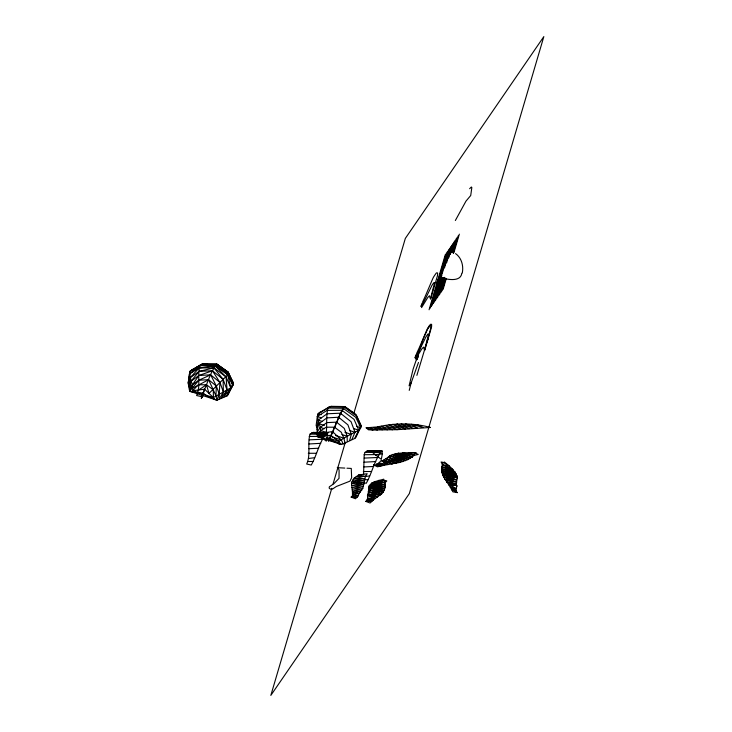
<?xml version="1.0" encoding="UTF-8"?>
<svg xmlns="http://www.w3.org/2000/svg" width="732" height="732" viewBox="0 0 732 732"><rect width="100%" height="100%" fill="white"/><g stroke="black" fill="none" stroke-linecap="round" stroke-linejoin="round"><path stroke-width="1.1" d="M326.948 432.639C319.28 441.817 317.139 454.645 311.246 465.04L306.681 464.024C310.99 454.874 307.138 443.711 310.066 434.103L313.351 432.411L326.948 432.639L327.341 435.494L326.289 441.149L316.096 433.097L313.351 432.411M363.575 474.638L364.188 454.7L365.076 452.339L368.361 450.647L381.958 450.875L382.351 453.73L381.308 459.385L371.106 451.333L368.361 450.647M229.72 389.543L227.826 395.07L233.252 383.559L228.32 373.311L216.873 364.143L201.419 364.39L189.341 374.07L192.306 384.931L192.937 391.904L197.979 393.02L202.837 392.974L206.808 395.948L216.892 400.212L226.947 395.939L232.813 385.343L233.252 383.559L232.749 381.628L228.174 372.167L216.873 364.143L203.276 363.914L201.419 364.39L190.146 371.206L188.161 383.083L189.652 391.181L192.937 391.904M354.919 438.358L358.79 430.242L354.032 419.326L341.899 410.277L327.076 410.387L317.313 416.49L316.132 425.502L316.929 427.616L317.523 436.629L318.539 437.434L320.021 436.922L321.092 435.485L320.277 427.351L317.313 416.49L318.118 413.626L329.391 406.809L331.248 406.333L344.845 406.562L356.145 414.587L361.224 425.978L354.919 438.358L343.098 443.967L339.245 444.297L337.882 442.842L329.144 438.971L326.097 438.285M188.161 383.083L190.146 371.206L201.419 364.39L216.114 364.618L227.716 374.802L232.813 385.343L230.818 387.814L226.947 395.939L232.813 385.343L228.32 373.311L216.114 364.618L199.992 365.607C197.054 375.214 200.916 386.377 196.606 395.527L201.172 396.543C207.065 386.148 209.206 373.32 216.873 364.143L228.174 372.167L233.252 383.559L228.036 394.264L228.585 392.517M368.571 487.704L383.952 490.605L369.349 485.636L368.571 487.704L382.992 492.224L381.674 493.789L368.672 489.726L368.736 487.192L382.992 492.224C385.746 488.427 385.92 483.312 383.724 479.195L374.308 481.757L385.005 482.763L386.825 480.933L378.362 480.393L385.005 482.763L385.691 480.439M453.273 253.373L453.675 249.1A28.85 2.855 -71.7 0 0 453.254 248.642L453.172 248.642A38.384 3.797 -71.7 0 0 452.477 249.118A40.516 4.008 -71.7 0 0 451.534 250.298L451.388 250.518A36.6 3.623 -71.7 0 0 450.381 252.183L450.198 252.513A29.399 2.91 -71.7 0 0 448.835 255.23M202.837 392.974L201.327 398.117L203.267 395.692L216.892 400.212L215.949 395.802L216.324 386.002L210.642 374.83L198.903 375.47L190.979 381.262L189.185 387.191L190.201 377.675L199.104 367.967L215.135 365.863L227.716 374.802L230.818 387.814L224.038 396.826L227.048 389.891L226.06 376.907L215.135 365.863L199.992 365.607L190.146 371.206L189.698 375.608M369.385 496.488L375.397 498.419L373.384 499.938L367.528 498.172L367.702 494.978L375.397 498.419L381.674 493.789L368.708 489.607L368.379 491.748L379.862 495.317L368.159 493.899L368.37 491.785L379.862 495.317M456.722 479.991L442.659 474.757L457.326 477.612L456.722 479.991L443.619 476.935L446.84 481.985L456.42 484.218L456.75 479.872L443.619 476.935C441.149 472.414 441.057 467.025 443.171 462.377L441.103 462.002L442.485 464.701L452.806 469.505L441.762 466.824L454.828 472.039L452.76 469.615L441.753 466.833M317.789 416.929L318.008 414.724M453.465 252.805L453.703 250.856A25.4 2.516 -71.7 0 0 453.703 249.228L453.236 248.633L451.498 250.362L446.181 261.26M430.443 298.665L434.616 282.689L433.783 282.708L431.926 285.416L427.561 294.365A73.959 7.32 -71.7 0 1 421.934 304.905L421.586 307.596L427.79 297.467L429.519 295.746M424.478 350.07L428.65 334.094L427.817 334.112L425.96 336.83L421.595 345.769A73.959 7.32 -71.7 0 1 415.968 356.319L415.63 359.009L421.824 348.871L423.553 347.151L424.67 350.527L431.386 327.561A11.337 1.125 -71.7 0 0 431.633 326.161L431.615 324.377L430.773 324.221A67.875 6.716 -71.7 0 0 430.123 324.715L427.726 328.192A24.147 2.388 -71.7 0 0 426.857 329.94L420.369 345.156A49.41 4.886 -71.7 0 1 418.786 348.78L416.563 353.565M316.929 427.616L318.173 420.104L327.113 413.781L340.426 413.196L351.058 421.714L355.02 432.31L352.019 439.246M462.285 272.954C463.722 265.972 461.608 257.829 455.551 253.601M437.882 280.292L437.15 282.872L441.78 277.071L434.479 301.904M363.667 484.666L365.405 476.386L367.199 473.714L358.598 474.986L354.151 478.161L352.229 481.455L363.667 484.666L362.798 488.363L358.881 493.697L352.44 491.877L351.479 483.212L352.22 481.482L363.667 484.666L351.479 483.212L363.136 486.432L351.671 485.371L362.798 488.363L351.79 487.512L361.773 490.175L352.302 489.809L360.51 492.005L352.44 491.877M325.95 435.439C327.332 426.5 325.832 416.874 327.963 408.035L329.391 406.809L344.086 407.047L344.845 406.562L345.303 407.093M453.758 485.792L448.707 484.657L450.326 487.173L456.219 488.61L456.997 485.581L448.707 484.657L446.84 481.985L456.31 484.584L456.795 486.478M409.225 390.376L411.183 382.799L418.484 362.45M416.883 375.379L425.036 348.258M355.798 437.489L361.224 425.978L356.292 415.73L344.086 407.047L340.426 413.196L328.485 441.195L329.299 440.536M417.048 359.229L418.045 355.999M439.054 284.437L440.051 281.207M349.631 440.371L351.342 434.415L347.929 424.871L338.614 417.249L326.875 417.89L318.951 423.682L317.157 429.611M191.015 391.858L192.763 390.742L204.567 389.204L202.197 397.256L201.327 398.117M203.267 395.692L203.816 393.825M330.809 435.403L338.751 441.341L341.075 444.443L317.523 436.629L321.092 435.485L330.809 435.403L328.814 440.078L325.886 439.026M331.367 435.604L332.538 431.624L320.735 433.17L317.24 435.394M332.639 433.362L334.46 427.195L326.188 427.214L320.762 430.544L317.624 433.6M334.982 427.515L336.555 422.144L326.829 422.629L320.277 427.351L317.386 431.606M337.04 422.611L338.614 417.249M338.834 418.613L340.426 413.196M340.618 414.632L341.899 410.277M342.192 411.384L343.107 408.282L327.963 408.035L318.118 413.626L321.321 414.687M343.491 409.06L344.086 407.047M331.797 488.271L270.831 695.4L409.334 493.597L543.839 36.6L405.336 238.403L353.73 413.745M333.087 483.889L345.339 442.238M429.08 309.764L445.321 254.59M430.16 308.19L446.401 253.016M431.24 306.626L447.481 251.442M432.319 305.052L448.551 249.877M417.999 354.078L418.759 351.516M440.014 279.285L440.765 276.723M418.274 353.684L419.024 351.122M440.28 278.892L441.039 276.33M433.399 303.478L441.826 274.829M442.11 273.878L449.631 248.304M444.48 267.903L450.711 246.73M435.549 300.33L442.229 277.666M446.584 262.861L451.79 245.156M436.629 298.757L442.65 278.306M448.689 257.801L452.87 243.582M437.709 297.192L443.5 277.51M450.281 254.498L453.95 242.008M438.788 295.618L444.04 277.767M451.589 252.137L455.03 240.444M439.868 294.044L444.791 277.337M452.339 251.671L456.109 238.87M440.948 292.471L445.001 278.709M452.751 252.357L457.189 237.296M427.442 340.325L430.169 330.48A14 1.382 -71.7 0 0 430.59 328.567L430.7 328.009A15.656 1.546 -71.7 0 0 430.928 325.667L430.077 325.557M442.027 290.897L445.724 278.334M453.63 251.488L458.269 235.722M427.708 339.932L428.092 338.651M443.107 289.332L446.264 278.599M453.867 252.769L459.348 234.149M412.391 457.097L402.499 452.962L398.428 453.337L412.391 457.097L402.527 452.834L414.339 455.377L418.237 454.416L415.026 453.044L414.339 455.377L408.044 459.559L395.253 453.922L398.464 453.19L410.295 458.424L395.253 453.922M427.936 338.605L426.619 343.024M439.895 280.127L440.069 279.551M426.097 344.772L425.301 347.38M358.9 493.707L358.213 495.839L355.496 498.776L351.159 497.092L352.476 495.848L358.213 495.839L352.467 493.88L352.449 491.913L358.9 493.707L352.467 493.88L352.476 495.848L357.106 497.467L351.159 497.092M366.988 499.974L367.382 498.821L373.393 499.947L370.099 503.012L365.707 501.374L366.833 500.761L371.71 501.475L366.988 499.974L373.393 499.947M216.892 400.212L219.179 393.834L219.957 382.452L212.454 370.767L199.141 371.353L190.201 377.675L188.957 385.197L189.341 374.07L199.104 367.967L213.927 367.848L226.06 376.907L230.818 387.814L212.115 398.254M228.036 394.264L229.208 391.098M363.52 482.663L366.256 483.276C372.149 472.881 374.29 460.053 381.958 450.875M445.953 261.809L442.851 269.266A55.092 5.453 -71.7 0 1 442.274 270.63A50.005 4.95 -71.7 0 1 440.975 273.585L440.765 274.052A80.227 7.942 -71.7 0 1 439.758 276.275M189.652 391.181L192.306 384.931L198.903 375.47L212.454 370.767L223.086 379.295L227.048 389.891L221.659 397.952L223.37 391.995L223.086 379.295L213.927 367.848L199.141 371.353L190.979 381.262L189.414 389.186L192.306 384.931L198.857 380.21L210.642 374.83L219.957 382.452L223.37 391.995L219.271 399.077L219.179 393.834L216.324 386.002L208.583 379.725L198.857 380.21L189.652 391.181L202.224 395.344M448.817 255.267L438.98 277.94M439.758 276.275L437.535 281.042M422.529 302.151L424.752 297.366A49.41 4.886 -71.7 0 0 426.335 293.742L432.813 278.526A24.147 2.388 -71.7 0 1 433.692 276.788L436.08 273.301A67.875 6.716 -71.7 0 1 436.739 272.816L437.58 272.972L437.599 274.756A11.337 1.125 -71.7 0 1 437.352 276.147L430.636 299.123L429.684 296.899M422.044 303.158L420.946 306.479L421.934 304.905M416.078 354.572L414.98 357.893L415.968 356.319M438.761 285.013L440.197 282.168L440.024 280.969M416.755 359.805L418.182 356.96L418.009 355.752M441.634 274.802L437.187 282.186M427.57 329.171L423.526 338.312A29.564 2.928 -71.7 0 0 422.584 340.801L420.095 347.846A16.992 1.684 -71.7 0 0 419.235 350.518L416.307 359.897A33.736 3.34 -71.7 0 0 415.62 361.782L413.132 369.084L409.097 385.837L411.183 382.799M343.107 408.282L355.688 417.222L360.785 427.762L358.79 430.242L347.151 436.263L338.751 441.341L337.882 442.842L328.814 440.078M201.95 395.985L203.103 394.173M438.312 280.484L439.465 278.672M455.35 220.515L465.982 201.126L470.722 195.508L471.838 187.529L471.371 186.999L469.633 188.719M450.647 252.064L451.187 251.277M450.272 253.345L450.811 252.558M437.205 282.149L441.671 275.644M428.632 326.856L429.172 326.069M428.257 328.137L428.796 327.35M369.239 485.975L370.383 484.419L384.657 488.903L369.239 485.975L383.952 490.605M383.971 462.706L388.042 464.546L384.209 465.259L378.883 462.972L381.226 460.455L388.042 464.546L399.882 462.432L408.035 459.559L395.253 453.886L392.416 454.764L408.035 459.559M388.216 457.28L390.174 455.35L402.929 461.581L388.216 457.28L399.882 462.432L385.956 458.644L383.669 460.099L392.206 463.868L382.964 461.782M370.392 484.465L371.92 483.01L385.133 487.137L370.392 484.465L384.666 488.903M198.665 389.973L206.488 384.776L213.268 389.781L215.949 395.802M383.669 460.099L396.287 463.182L385.947 458.68L388.253 457.161L399.882 462.432M192.791 388.125L208.583 379.725L213.268 389.781L213.442 397.604L214.284 399.571M196.405 367.821L198.363 366.705M200.33 365.588L202.288 364.472M328.302 408.008L331.248 406.333M390 455.853L392.526 454.416L405.592 460.62L390 455.853L402.929 461.581M371.883 483.157L374.262 481.949L385.316 485.179L371.883 483.157L385.133 487.137M194.438 368.928L191.866 369.843L203.276 363.914L207.595 364.143M319.838 412.262L322.409 411.357M381.802 461.041L383.568 460.474L392.206 463.868M376.55 464.134L378.737 463.621L384.209 465.259L377.401 466.815L373.695 464.884L380.768 466.028L376.55 464.134L384.209 465.259M320.506 436.656L327.341 435.494M375.516 454.892L382.351 453.73M382.241 429.675L377.584 426.884C394.941 423.005 413.168 422.748 430.407 427.461L397.174 429.675L372.89 430.023L368.406 429.794L366.183 427.808L377.593 426.93L382.25 429.693L373.906 427.442L377.373 430.004L370.182 427.955L372.89 430.023L366.183 427.808M308.739 458.47L314.641 457.701M364.737 476.578L369.651 475.937M308.977 443.967L320.717 443.327M363.987 462.203L375.736 461.563M308.931 448.707L318.658 448.222M363.95 466.943L373.677 466.458M309.215 439.85L322.528 439.264M364.225 458.086L377.538 457.5M308.053 461.517L312.912 461.471M364.042 479.744L367.922 479.707M309.178 436.464L324.002 436.345M364.188 454.7L379.02 454.581M308.291 453.291L316.563 453.273M363.31 471.527L371.572 471.509M316.096 433.097L327.405 433.17M371.106 451.333L382.415 451.406M416.188 452.651L402.545 452.769L414.339 455.377L408.657 452.541L415.026 453.044M311.493 432.887L326.188 433.115M310.066 434.103L325.209 434.36M366.512 451.122L381.198 451.351M365.076 452.339L380.219 452.596M365.707 501.374L371.71 501.475M367.528 498.172L375.397 498.419M344.818 468.087L337.296 467.684L337.809 467.327L339.09 470.063L339.035 478.344L333.993 483.596L329.336 486.835L329.144 488.088L330.315 489.022L332.191 489.232L336.391 486.469L349.988 481.144L351.653 477.749L351.269 468.434L346.968 468.206M385.005 482.763L374.281 481.83L385.307 485.17M377.666 496.863L367.391 495.848L368.059 494.265L377.666 496.863L368.159 493.899M352.229 481.455L364.06 482.882L352.943 479.771L364.426 481.034L354.151 478.161L364.948 479.067L356.255 476.614L365.405 476.386L358.598 474.986M368.379 491.748L381.674 493.789M373.695 464.884L380.768 466.028M378.883 462.972L388.042 464.546M457.354 492.609L452.87 491.831L450.326 487.173L455.999 489.232L456.393 490.605L451.635 489.516L457.354 492.609L456.1 491.355L451.635 489.516M368.672 489.726L382.992 492.224M456.192 477.758L442.055 472.707L456.988 475.791L457.198 478.124M322.043 437.379L320.021 436.922L323.928 438.322M442.055 472.707L456.887 476.129L456.091 474.052L441.707 470.713L456.887 476.129M442.659 474.757L455.121 477.639M456.063 474.08L441.57 468.791L454.874 471.893L456.063 474.08L441.698 470.713M456.42 484.218L445.047 479.35L456.622 482.068L443.619 476.935M445.047 479.35L456.612 482.104M441.57 468.791L454.828 472.039M377.584 426.884L387.429 429.803L381.345 426.298L392.48 429.785L385.059 425.521L397.174 429.675L388.939 424.926L401.264 429.3L392.8 424.295L405.263 429.034L397.028 424.093L409.142 428.714L401.145 423.929L413.095 428.366L405.693 423.947L417.469 428.037L411.265 424.304L423.114 427.506L417.277 424.716M440.664 277.611C446.877 279.423 460.62 282.406 461.81 273.283M359.147 425.292L361.224 425.978M356.521 426.353L360.785 427.762M317.313 416.49L321.476 417.871M353.583 428.513L358.79 430.242M318.173 420.104L322.51 421.541M349.603 430.517L355.02 432.31M318.951 423.682L324.349 425.466M344.863 432.273L351.342 434.415M320.277 427.351L324.413 428.723M341.981 434.543L347.151 436.263L347.243 441.506M320.762 430.544L328.128 432.987M335.494 435.43L343.921 438.221L344.863 442.631M320.735 433.17L329.007 435.906M332.108 436.94L341.414 440.024L343.098 443.967M321.092 435.485L325.017 436.784M326.975 437.434L338.751 441.341M398.428 453.337L410.295 458.424M385.956 458.644L396.287 463.182M393.432 455.213L405.592 460.62M446.84 481.985L454.801 485.572M448.707 484.657L456.219 488.61M450.326 487.173L456.393 490.605M443.171 462.377L449.238 465.991L452.824 469.432L442.485 464.701L449.238 465.991L444.37 461.993M397.009 424.112L405.263 429.034M346.154 407.715L354.645 413.864M218.182 365.286L228.174 372.167L227.716 374.802L209.004 393.404L206.488 384.776L198.216 384.794L192.763 390.742L213.442 397.604L204.567 389.204M334.46 427.195L341.24 432.209L343.921 438.221M336.555 422.144L344.296 428.421L347.151 436.263M332.538 431.624L341.414 440.024M229.436 376.074L232.749 381.628M427.589 329.107A47.324 4.685 -71.7 0 1 430.059 325.612"/></g></svg>
